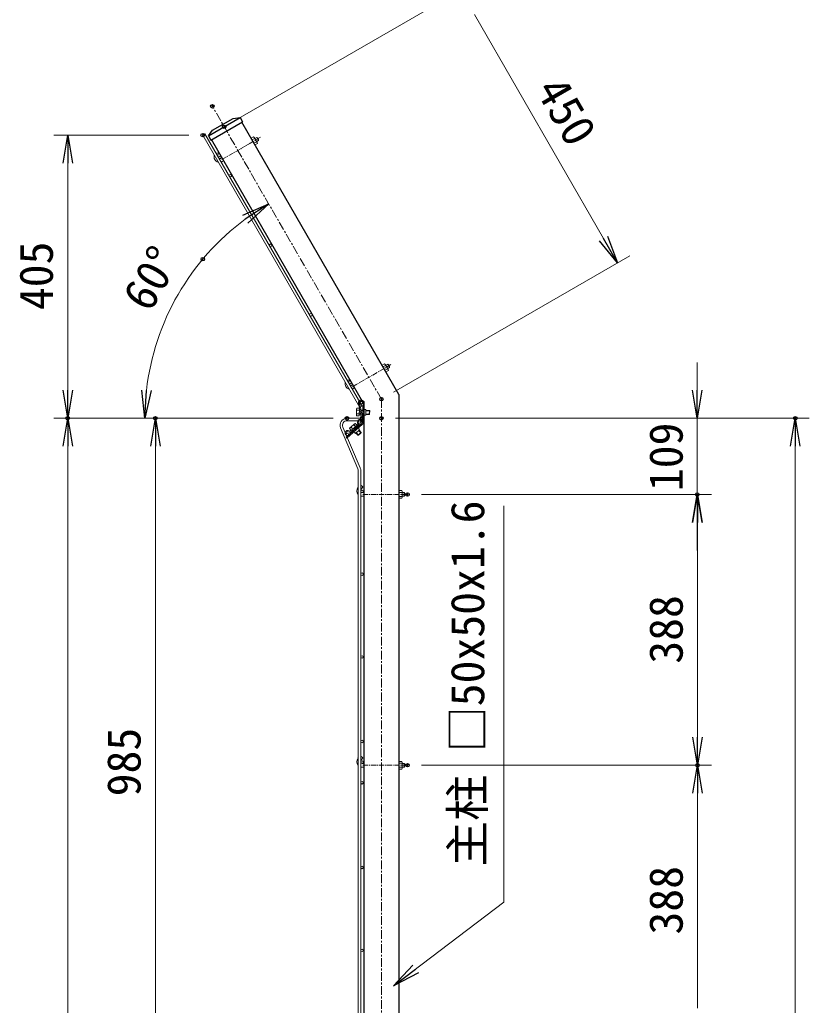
# Model space of a CAD drawing. Units: millimetres, scale not verified. Extents: x -4200 to 4200, y -2970 to 2970.
# Drawn here: x -349 to 781, y -471 to 939 of the extents above; entities that cross this region are included whole.
import ezdxf
from ezdxf.enums import TextEntityAlignment as Align

# ---------------------------------------------------------------- set-up
doc = ezdxf.new("R2010")
doc.units = ezdxf.units.MM
doc.header["$LTSCALE"] = 10
doc.header["$PDMODE"] = 32
doc.header["$PDSIZE"] = 5
for name, pattern in [('USER1', [2, 1.25, -0.25, 0.25, -0.25]), ('USER2', [0.375, 0.25, -0.125]), ('USER3', [1.125, 0.75, -0.125, 0.125, -0.125])]:
    doc.linetypes.add(name, pattern=pattern)
for name, color, linetype, lineweight in [('0-0_D-BMK', 2, 'USER1', 13), ('0-1_D-STR1', 1, 'Continuous', 25), ('0-2_D-STR-DIM', 7, 'Continuous', 13), ('0-3_0', 7, 'Continuous', 25), ('0-7_D-STR2', 7, 'Continuous', 9), ('0-8_D-STR-TXT', 7, 'Continuous', 13), ('0-9_D-STR3', 3, 'Continuous', 13)]:
    doc.layers.add(name, color=color, linetype=linetype, lineweight=lineweight)
doc.layers.add('0-4_DEFPOINTS', color=7, linetype='Continuous')
doc.styles.add('ＭＳ ゴシック', font='')
doc.styles.get('ＭＳ ゴシック').set_extended_font_data('MS Gothic')

# ---------------------------------------------------------------- blocks, each defined once
blk = doc.blocks.new('_OPEN')
at = {"layer": '0-3_0'}
blk.add_line((0, 0), (-10, 0), dxfattribs=at)
blk.add_lwpolyline([(-10, 1.667), (0, 0), (-10, -1.667)], dxfattribs=at)

msp = doc.modelspace()

# ---------------------------------------------------------------- linework, layer by layer
at = {"layer": '0-0_D-BMK'}
for q in [(-73.24, 815.39), (168.66, -1980.33)]:
    msp.add_line((168.66, 396.4), q, dxfattribs=at)
at = {"layer": '0-0_D-BMK', "linetype": 'USER3'}
for p, q in [((-59.7, 739.14), (-4.42, 771.05)), ((127.06, 413.95), (182.34, 445.87)), ((142.26, 259.97), (206.1, 259.97)), ((142.26, -127.53), (206.1, -127.53))]:
    msp.add_line(p, q, dxfattribs=at)
at = {"layer": '0-1_D-STR1'}
for p, q in [((-79.03, 773.01), (-33.65, 799.21)), ((-75.53, 766.95), (-30.15, 793.15)), ((-73.06, 781.08), (-43.61, 798.08)), ((-43.61, 798.08), (-33.65, 799.21)), ((-33.65, 799.21), (-30.15, 793.15)), ((193.66, 403.1), (-31.34, 792.81)), ((-79.03, 773.01), (-73.06, 781.08)), ((-79.03, 773.01), (-75.53, 766.95)), ((143.66, 389.7), (-74.64, 767.81)), ((193.66, 403.1), (193.66, -1946.03)), ((143.66, 389.7), (143.66, -1946.03))]:
    msp.add_line(p, q, dxfattribs=at)
at = {"layer": '0-2_D-STR-DIM'}
for p, q in [((-39.02, 796.11), (298.97, 991.25)), ((486.65, 626.18), (301.65, 946.61)), ((-107.11, 774.12), (-300.36, 774.12)), ((-280.36, 734.12), (-280.36, 408.97)), ((185.98, 406.4), (523.97, 601.54)), ((620.67, 408.97), (620.67, 448.97)), ((99.36, 368.97), (-300.36, 368.97)), ((99.36, 368.97), (-300.36, 368.97)), ((99.36, 368.97), (-189.84, 368.97)), ((99.36, 368.97), (-174.82, 368.97)), ((188.66, 368.97), (781.02, 368.97)), ((188.66, 368.97), (640.67, 368.97)), ((620.67, 368.97), (620.67, 259.97)), ((-280.36, 328.97), (-280.36, -1606.03)), ((-154.82, -576.03), (-154.82, 328.97)), ((761.02, -1906.03), (761.02, 328.97)), ((226.1, 259.97), (641.02, 259.97)), ((226.1, 259.97), (640.67, 259.97)), ((620.67, 219.97), (620.67, 179.97)), ((621.02, 219.97), (621.02, -87.53)), ((226.1, -127.53), (641.02, -127.53)), ((226.1, -127.53), (641.02, -127.53)), ((621.02, -167.53), (621.02, -475.03))]:
    msp.add_line(p, q, dxfattribs=at)
msp.add_arc((184.5, 368.97), 354.34, 126.47125, 173.52875, dxfattribs=at)
at = {"layer": '0-4_DEFPOINTS'}
for p in [(-73.24, 815.39), (-87.11, 774.12), (-56.34, 786.11), (-86.94, 596.74), (168.66, 396.4), (168.66, 396.4), (-280.36, 368.97), (-154.82, 368.97), (119.36, 368.97), (119.36, 368.97), (119.36, 368.97), (141.16, 368.97), (168.66, 368.97), (761.02, 368.97), (206.1, 259.97), (620.67, 259.97), (206.1, -127.53), (621.02, -127.53)]:
    msp.add_point(p, dxfattribs=at)
at = {"layer": '0-7_D-STR2'}
for p, q in [((-83.99, 775.92), (-87.11, 774.12)), ((-83.99, 775.92), (141.01, 386.21)), ((-87.11, 774.12), (137.89, 384.41)), ((137.89, 384.41), (141.01, 386.21)), ((141.16, 368.97), (119.36, 368.97)), ((141.16, 365.37), (141.16, 368.97)), ((141.16, 365.37), (141.16, 368.97)), ((110.16, 355.06), (135.06, 296.41)), ((113.47, 356.47), (138.37, 297.82)), ((141.16, 365.37), (119.36, 365.37)), ((135.56, -540.97), (135.56, 293.91)), ((139.16, -540.97), (139.16, 293.91))]:
    msp.add_line(p, q, dxfattribs=at)
for centre in [(-62.44, 742.18), (-47.44, 716.2), (10.06, 616.6), (67.56, 517.01), (125.06, 417.42), (140.06, 391.44), (137.66, 363.57), (119.9, 345.94), (140.96, 264.4), (140.96, 145.92), (140.96, 27.42), (140.96, -93.58), (140.96, -123.1), (140.96, -152.58), (140.96, -273.74), (140.96, -392.39)]:
    msp.add_circle(centre, 1.8, dxfattribs=at)
for centre, radius, start, end in [((119.36, 358.97), 10, 90, 203), ((119.36, 358.97), 6.4, 90, 203), ((129.16, 293.91), 6.4, 0, 23), ((129.16, 293.91), 10, 0, 23)]:
    msp.add_arc(centre, radius, start, end, dxfattribs=at)
at = {"layer": '0-8_D-STR-TXT'}
msp.add_lwpolyline([(344, 243.62), (344, -323.55), (187.32, -442.04)], dxfattribs=at)
at = {"layer": '0-9_D-STR3'}
for p, q in [((-14.37, 771.69), (-17.95, 769.62)), ((-12.98, 769.3), (-16.57, 767.23)), ((-10.22, 764.51), (-13.8, 762.44)), ((-13.25, 770.76), (-9, 763.4)), ((-8.84, 762.12), (-12.42, 760.05)), ((-9.87, 764.9), (-7.18, 766.46)), ((-65.06, 748.42), (-68.35, 748.82)), ((-65.59, 744.05), (-65.06, 748.42)), ((-59.18, 736.44), (-57.19, 737.59)), ((173.12, 446.96), (169.53, 444.89)), ((174.5, 444.57), (170.91, 442.5)), ((177.26, 439.79), (173.68, 437.72)), ((174.23, 446.03), (178.48, 438.67)), ((178.64, 437.39), (175.06, 435.32)), ((177.61, 440.18), (180.3, 441.73)), ((122.44, 423.66), (119.15, 424.06)), ((121.91, 419.29), (122.44, 423.66)), ((125.72, 416.18), (127.71, 417.33)), ((128.32, 411.68), (130.31, 412.83)), ((133.15, 382.16), (132.76, 374)), ((137.08, 380.61), (133.45, 380.79)), ((137.21, 383.34), (133.58, 383.51)), ((135.62, 391.01), (139.88, 370.41)), ((136.69, 372.45), (137.21, 383.34)), ((137.72, 380.86), (137.09, 380.89)), ((137.22, 390.93), (141.4, 370.72)), ((142.42, 390.69), (141.11, 363.05)), ((144.01, 390.61), (142.71, 362.99)), ((146.56, 381.44), (145.1, 381.51)), ((133.06, 372.62), (136.69, 372.45)), ((136.82, 375.17), (133.19, 375.34)), ((138.97, 374.79), (136.81, 374.9)), ((138.85, 375.4), (136.84, 375.49)), ((137.84, 380.25), (137.06, 380.29)), ((141.94, 380.66), (139.32, 380.78)), ((141.92, 380.06), (139.44, 380.18)), ((139.88, 370.41), (141.4, 370.72)), ((141.69, 375.27), (140.44, 375.32)), ((141.66, 374.67), (140.57, 374.72)), ((151.19, 374.22), (146.23, 374.45)), ((151.82, 374.79), (146.25, 375.05)), ((152.05, 379.58), (146.48, 379.85)), ((151.48, 380.21), (146.51, 380.44)), ((151.48, 380.21), (151.19, 374.22)), ((151.82, 374.79), (151.19, 374.22)), ((152.05, 379.58), (151.48, 380.21)), ((152.05, 379.58), (151.82, 374.79)), ((140.38, 361.49), (118.23, 341.75)), ((141.47, 360.32), (119.3, 340.56)), ((123.15, 354.35), (125.57, 351.64)), ((130.03, 360.97), (123.93, 355.53)), ((124.07, 350.3), (135.22, 360.23)), ((125.13, 349.1), (136.28, 359.04)), ((125.19, 356.17), (127.61, 353.45)), ((130.15, 358.79), (129.26, 359.79)), ((129.49, 359.53), (131.68, 357.08)), ((131.29, 361.61), (133.71, 358.89)), ((137.33, 352.65), (131.36, 347.33)), ((132.5, 355.67), (133.1, 355)), ((132.95, 356.07), (133.54, 355.4)), ((137.33, 352.65), (136.36, 353.74)), ((140.38, 361.49), (141.47, 360.32)), ((140.98, 366.46), (140.58, 365.01)), ((117.18, 345.1), (118.7, 345.52)), ((118.23, 341.75), (119.3, 340.56)), ((128.47, 352.08), (129.06, 351.4)), ((128.91, 352.47), (129.51, 351.8)), ((131.36, 347.33), (130.39, 348.42)), ((134.99, 344.76), (132.11, 347.99)), ((135.83, 344.71), (132.55, 348.39)), ((139.47, 348.75), (134.99, 344.76)), ((135.83, 344.71), (134.99, 344.76)), ((139.42, 347.9), (135.83, 344.71)), ((139.42, 347.9), (136.14, 351.59)), ((139.47, 348.75), (136.58, 351.98)), ((139.42, 347.9), (139.47, 348.75)), ((135.13, 269.87), (135.56, 270.44)), ((141.36, 262.57), (143.66, 262.57)), ((141.36, 257.37), (143.66, 257.37)), ((197.8, 265.5), (193.66, 265.5)), ((197.8, 262.73), (193.66, 262.73)), ((197.8, 257.21), (193.66, 257.21)), ((197.8, 254.45), (193.66, 254.45)), ((198.3, 264.13), (198.3, 255.63)), ((198.3, 262.57), (201.4, 262.57)), ((198.3, 257.37), (201.4, 257.37)), ((201.4, 262.57), (201.4, 257.37)), ((135.13, -117.63), (135.56, -117.06)), ((142.26, -116.81), (139.16, -114.48)), ((139.29, -120.76), (142.26, -116.81)), ((141.36, -124.93), (143.66, -124.93)), ((197.8, -122), (193.66, -122)), ((197.8, -124.77), (193.66, -124.77)), ((198.3, -123.37), (198.3, -131.87)), ((198.3, -124.93), (201.4, -124.93)), ((201.4, -124.93), (201.4, -130.13)), ((141.36, -130.13), (143.66, -130.13)), ((197.8, -130.29), (193.66, -130.29)), ((197.8, -133.05), (193.66, -133.05)), ((198.3, -130.13), (201.4, -130.13))]:
    msp.add_line(p, q, dxfattribs=at)
at = {"layer": '0-9_D-STR3', "linetype": 'USER2'}
for p, q in [((134.92, 383.44), (134.97, 383.44)), ((134.41, 372.56), (134.45, 372.55)), ((134.54, 375.28), (134.58, 375.28)), ((134.79, 380.72), (134.84, 380.72)), ((124.05, 353.35), (124.08, 353.31)), ((126.08, 355.16), (126.11, 355.13)), ((130.15, 358.79), (130.18, 358.75)), ((132.19, 360.6), (132.22, 360.57))]:
    msp.add_line(p, q, dxfattribs=at)
at = {"layer": '0-9_D-STR3'}
for points in [[(-12.47, 769.41), (-9.78, 770.96), (-7.18, 766.46)], [(-61.78, 740.94), (-61, 741.39), (-59.79, 742.09)], [(175.01, 444.68), (177.7, 446.23), (180.3, 441.73)], [(146.56, 381.44), (146.18, 373.45), (144.72, 373.52)], [(139.29, 266.74), (142.26, 270.69), (139.16, 273.02)]]:
    msp.add_lwpolyline(points, dxfattribs=at)
for centre, radius, start, end in [((-15.11, 769.67), 2.16, 350.19668, 69.80332), ((-18, 763.22), 7.88, 9.48158, 50.51842), ((-10.93, 762.51), 2.13, 349.53759, 70.46241), ((-11.12, 767.19), 4, 349.4584, 70.5416), ((-63.08, 743.19), 7.8, 163.30653, 256.69347), ((-63.08, 743.19), 2.6, 257.69413, 300), ((-63.08, 743.19), 7.8, 287.03459, 300), ((172.37, 444.94), 2.16, 350.19668, 69.80332), ((169.49, 438.49), 7.88, 9.48158, 50.51842), ((176.55, 437.78), 2.13, 349.53759, 70.46241), ((176.37, 442.46), 4, 349.4584, 70.5416), ((124.42, 418.43), 7.8, 163.30653, 256.69347), ((124.42, 418.43), 2.6, 257.69413, 300), ((124.42, 418.43), 7.8, 287.03459, 300), ((139.82, 390.81), 4.2, 357.30165, 177.30165), ((135.87, 382.04), 2.73, 147.30165, 207.30165), ((139.82, 390.81), 2.6, 357.30165, 177.30165), ((145.26, 383.1), 1.6, 177.30165, 267.30165), ((135.49, 373.87), 2.73, 147.30165, 207.30165), ((143.3, 377.59), 10.35, 162.04017, 192.56313), ((138.43, 363.31), 4.05, 50.98813, 218.74162), ((144.74, 371.92), 1.6, 87.30165, 177.30165), ((125.74, 353.5), 2.73, 101.71065, 161.71065), ((133.87, 350.52), 10.35, 116.44917, 146.97213), ((131.84, 358.94), 2.73, 101.71065, 161.71065), ((134.95, 360.53), 0.4, 311.71065, 36.72211), ((137.61, 354.73), 1.6, 131.71065, 221.71065), ((138.64, 363.28), 2.6, 41.71065, 216.72211), ((134.95, 360.53), 2, 311.71065, 36.72211), ((138.82, 363.18), 2.3, 312.90165, 357.30165), ((138.82, 363.18), 3.9, 312.90165, 357.30165), ((120.65, 347.34), 4.13, 45.80304, 212.96718), ((120.65, 347.25), 2.6, 46.6992, 221.71065), ((123.8, 350.6), 2, 226.6992, 311.71065), ((123.8, 350.6), 0.4, 226.6992, 311.71065), ((129.26, 347.29), 1.6, 41.71065, 131.71065), ((141.36, 265.17), 7.8, 143, 221.96156), ((141.36, 265.17), 2.6, 212.203, 270), ((141.36, 265.17), 7.8, 253.6171, 270), ((196.14, 264.12), 2.16, 320.19668, 39.80332), ((190.42, 259.97), 7.88, 339.48158, 20.51842), ((196.18, 255.83), 2.13, 319.53759, 40.46241), ((198.36, 259.97), 4, 319.4584, 40.5416), ((141.36, -122.33), 7.8, 143, 221.96156), ((141.36, -122.33), 2.6, 143, 147.797), ((141.36, -122.33), 2.6, 212.203, 270), ((196.14, -123.38), 2.16, 320.19668, 39.80332), ((190.42, -127.53), 7.88, 339.48158, 20.51842), ((198.36, -127.53), 4, 319.4584, 40.5416), ((141.36, -122.33), 7.8, 253.6171, 270), ((196.18, -131.67), 2.13, 319.53759, 40.46241)]:
    msp.add_arc(centre, radius, start, end, dxfattribs=at)

# ---------------------------------------------------------------- block references
at = {"layer": '0-2_D-STR-DIM', "xscale": 4, "yscale": 4}
for p, rotation in [((-280.36, 774.12), 90), ((7.33, 675.84), 33.23563), ((506.65, 591.54), 300), ((-169.84, 368.97), 266.76437), ((-280.36, 368.97), 270), ((620.67, 368.97), 270), ((-280.36, 368.97), 90), ((-154.82, 368.97), 90), ((761.02, 368.97), 90), ((620.67, 259.97), 90), ((621.02, 259.97), 90), ((621.02, -127.53), 270), ((621.02, -127.53), 90)]:
    msp.add_blockref('_OPEN', p, dxfattribs=dict(at, rotation=rotation))
at = {"layer": '0-8_D-STR-TXT', "xscale": 4, "yscale": 4, "rotation": 217.09905}
msp.add_blockref('_OPEN', (185.72, -443.25), dxfattribs=at)

# ---------------------------------------------------------------- texts
at = {"layer": '0-2_D-STR-DIM', "style": 'ＭＳ ゴシック'}
for s, rotation, p in [('450', 300, (375.75, 831.77)), ('405', 90, (-287.1, 523.69)), ('60°', 60, (-150.24, 511.37)), ('109', 90, (614.27, 264.68)), ('388', 90, (614.27, 17.72)), ('985', 90, (-161.57, -172.01)), ('388', 90, (614.27, -369.78))]:
    msp.add_text(s, height=48.09, rotation=rotation, dxfattribs=at).set_placement(p, align=Align.BOTTOM_LEFT)
at = {"layer": '0-8_D-STR-TXT', "style": 'ＭＳ ゴシック'}
msp.add_text('主柱 □50x50x1.6', height=48.09, rotation=90, dxfattribs=at).set_placement((330.27, -272.63), align=Align.BOTTOM_LEFT)

doc.saveas('drawing.dxf')
